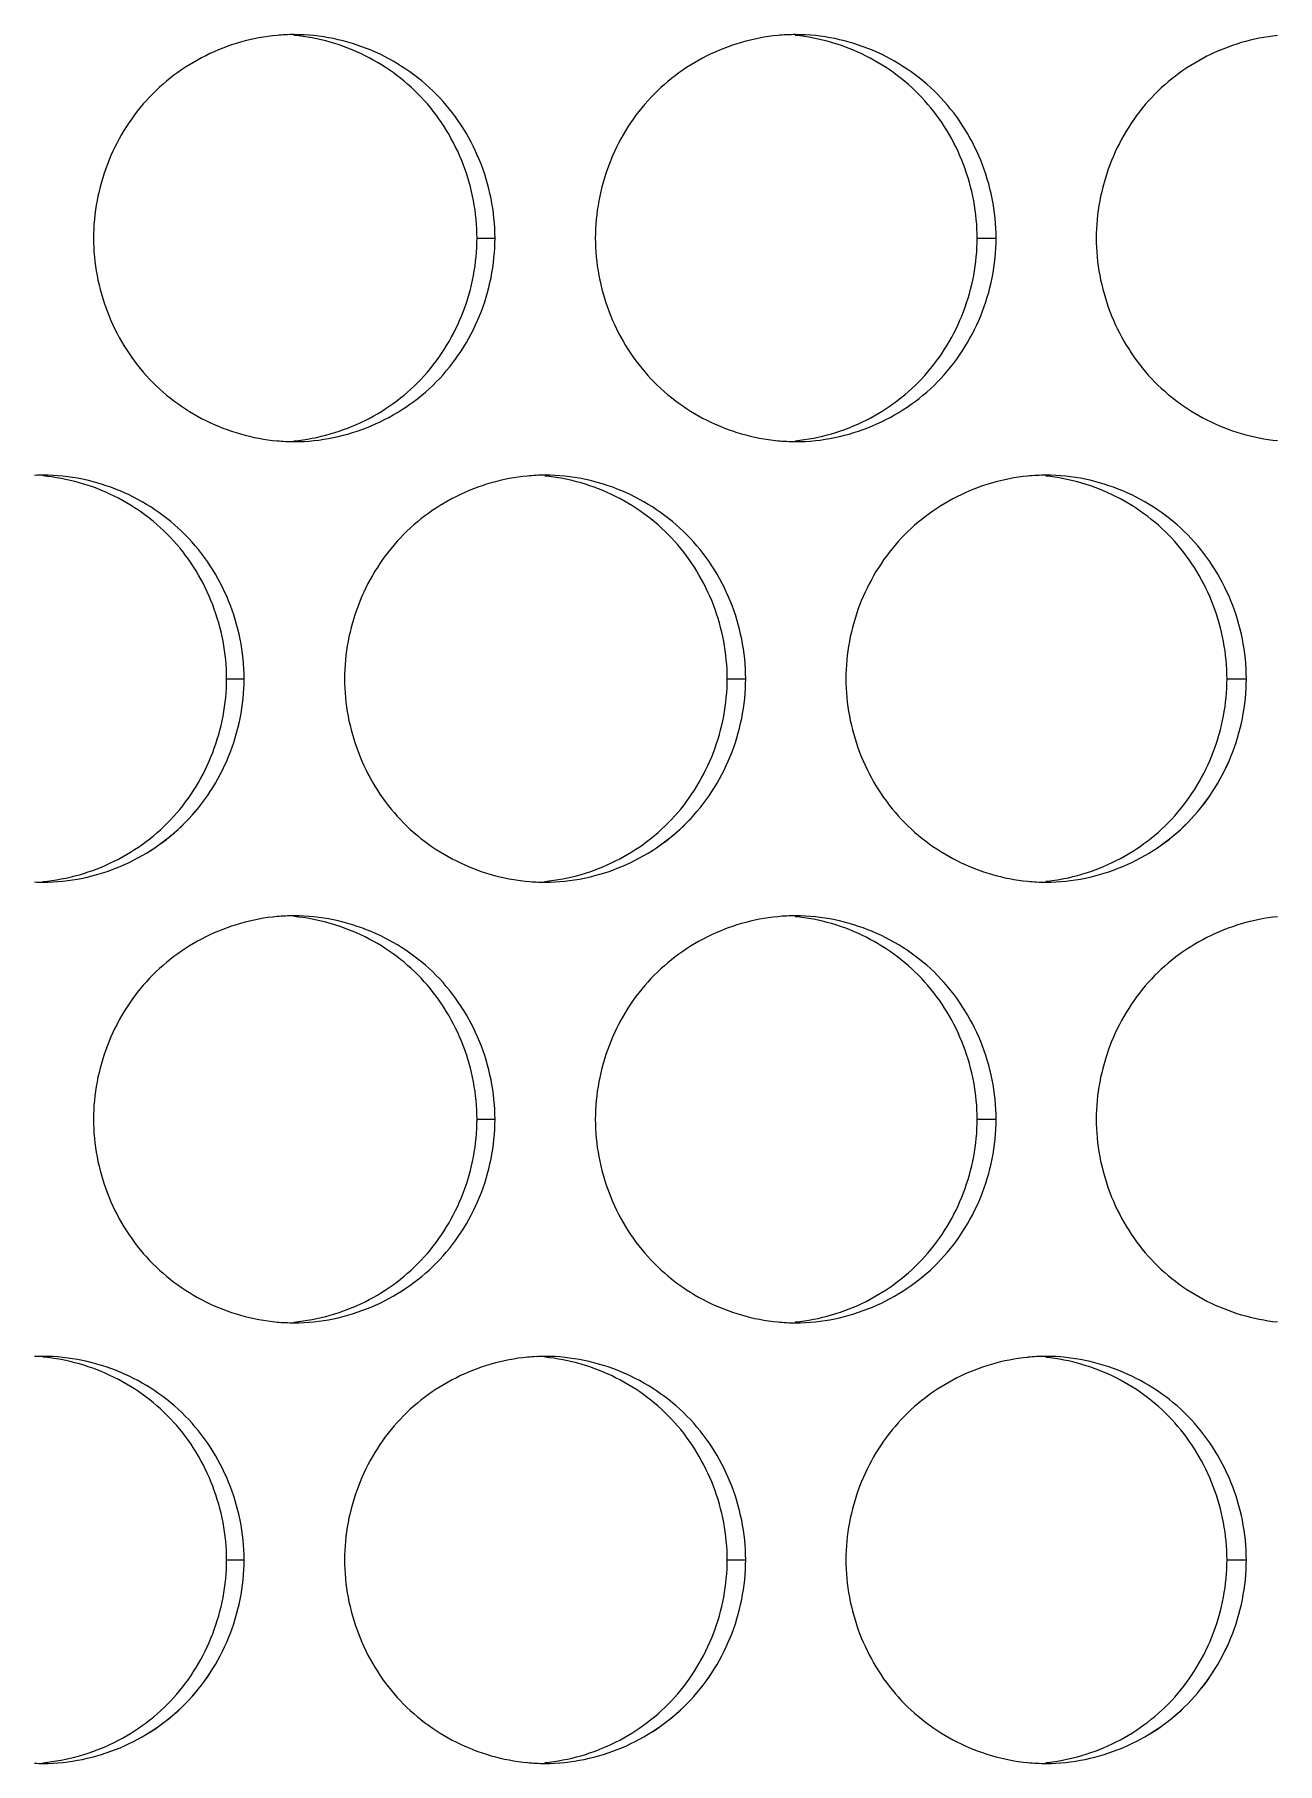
# Model space of a CAD drawing. Header units: millimetres. Extents: x 1177 to 4147, y 93 to 2194.
# Drawn here: x 1946.89 to 1965.21, y 1836.74 to 1862.23 of the extents above; entities that cross this region are included whole.
import ezdxf

# ---------------------------------------------------------------- set-up
doc = ezdxf.new("R2010")
doc.units = ezdxf.units.MM
doc.header["$LTSCALE"] = 0.1
doc.layers.add('标注', color=251, linetype='Continuous', lineweight=9)

msp = doc.modelspace()

# ---------------------------------------------------------------- linework, layer by layer
at = {"layer": '标注'}
for p, q in [((1953.412, 1859.226), (1953.677, 1859.226)), ((1960.783, 1859.226), (1961.062, 1859.226)), ((1949.721, 1852.731), (1949.979, 1852.731)), ((1949.721, 1852.731), (1949.979, 1852.731)), ((1957.099, 1852.731), (1957.371, 1852.731)), ((1957.099, 1852.731), (1957.371, 1852.731)), ((1964.464, 1852.731), (1964.749, 1852.731)), ((1964.464, 1852.731), (1964.749, 1852.731)), ((1953.412, 1846.236), (1953.677, 1846.236)), ((1960.783, 1846.236), (1961.062, 1846.236)), ((1949.721, 1839.741), (1949.979, 1839.741)), ((1949.721, 1839.741), (1949.979, 1839.741)), ((1957.099, 1839.741), (1957.371, 1839.741)), ((1957.099, 1839.741), (1957.371, 1839.741)), ((1964.464, 1839.741), (1964.749, 1839.741)), ((1964.464, 1839.741), (1964.749, 1839.741))]:
    msp.add_line(p, q, dxfattribs=at)
for centre, radius, start, end in [((1950.721, 1859.403), 2.823, 92.7027, 95.1767), ((1950.719, 1859.447), 2.779, 90.0039, 92.7031), ((1958.112, 1859.409), 2.817, 92.857, 95.4704), ((1958.109, 1859.455), 2.771, 90.0044, 92.8574), ((1950.721, 1859.05), 2.823, 264.8233, 267.2973), ((1950.719, 1859.006), 2.779, 267.2969, 269.9961), ((1958.112, 1859.044), 2.817, 264.5296, 267.143), ((1958.109, 1858.998), 2.771, 267.1426, 269.9956), ((1947.02, 1852.948), 2.783, 90.0037, 92.6264), ((1947.02, 1852.948), 2.783, 90.0037, 92.6264), ((1954.418, 1852.911), 2.82, 92.7797, 95.3233), ((1954.418, 1852.911), 2.82, 92.7797, 95.3233), ((1954.416, 1852.956), 2.775, 90.0041, 92.7801), ((1954.416, 1852.956), 2.775, 90.0041, 92.7801), ((1961.802, 1852.917), 2.814, 92.9346, 95.618), ((1961.802, 1852.917), 2.814, 92.9346, 95.618), ((1961.8, 1852.964), 2.767, 90.0046, 92.935), ((1961.8, 1852.964), 2.767, 90.0046, 92.935), ((1954.418, 1852.552), 2.82, 264.6767, 267.2203), ((1954.418, 1852.552), 2.82, 264.6767, 267.2203), ((1961.802, 1852.546), 2.814, 264.382, 267.0654), ((1961.802, 1852.546), 2.814, 264.382, 267.0654), ((1947.02, 1852.515), 2.783, 267.3736, 269.9963), ((1947.02, 1852.515), 2.783, 267.3736, 269.9963), ((1954.416, 1852.507), 2.775, 267.2199, 269.9959), ((1954.416, 1852.507), 2.775, 267.2199, 269.9959), ((1961.8, 1852.498), 2.767, 267.065, 269.9954), ((1961.8, 1852.498), 2.767, 267.065, 269.9954), ((1950.719, 1846.457), 2.779, 90.0039, 92.7031), ((1958.109, 1846.465), 2.771, 90.0044, 92.8574), ((1950.721, 1846.413), 2.823, 92.7027, 95.1767), ((1958.112, 1846.419), 2.817, 92.857, 95.4704), ((1950.721, 1846.059), 2.823, 264.8233, 267.2973), ((1950.719, 1846.016), 2.779, 267.2969, 269.9961), ((1958.112, 1846.053), 2.817, 264.5296, 267.143), ((1958.109, 1846.007), 2.771, 267.1426, 269.9956), ((1947.02, 1839.958), 2.783, 90.0037, 92.6264), ((1947.02, 1839.958), 2.783, 90.0037, 92.6264), ((1954.418, 1839.921), 2.82, 92.7797, 95.3233), ((1954.418, 1839.921), 2.82, 92.7797, 95.3233), ((1954.416, 1839.965), 2.775, 90.0041, 92.7801), ((1954.416, 1839.965), 2.775, 90.0041, 92.7801), ((1961.802, 1839.927), 2.814, 92.9346, 95.618), ((1961.802, 1839.927), 2.814, 92.9346, 95.618), ((1961.8, 1839.974), 2.767, 90.0046, 92.935), ((1961.8, 1839.974), 2.767, 90.0046, 92.935), ((1954.418, 1839.561), 2.82, 264.6767, 267.2203), ((1954.418, 1839.561), 2.82, 264.6767, 267.2203), ((1961.802, 1839.555), 2.814, 264.382, 267.0654), ((1961.802, 1839.555), 2.814, 264.382, 267.0654), ((1947.02, 1839.524), 2.783, 267.3736, 269.9963), ((1947.02, 1839.524), 2.783, 267.3736, 269.9963), ((1954.416, 1839.516), 2.775, 267.2199, 269.9959), ((1954.416, 1839.516), 2.775, 267.2199, 269.9959), ((1961.8, 1839.508), 2.767, 267.065, 269.9954), ((1961.8, 1839.508), 2.767, 267.065, 269.9954)]:
    msp.add_arc(centre, radius, start, end, dxfattribs=at)
for points, knots in [([(1950.467, 1862.215), (1950.103, 1862.182), (1949.383, 1861.975), (1948.485, 1861.302), (1947.902, 1860.337), (1947.76, 1859.595), (1947.76, 1859.226)], [0, 0, 0, 0, 0.248585, 0.497801, 0.748383, 1, 1, 1, 1]), ([(1953.412, 1859.226), (1953.412, 1859.595), (1953.27, 1860.337), (1952.689, 1861.301), (1951.793, 1861.975), (1951.074, 1862.182), (1950.712, 1862.215)], [0, 0, 0, 0, 0.251882, 0.502554, 0.751642, 1, 1, 1, 1]), ([(1957.843, 1862.214), (1957.482, 1862.179), (1956.766, 1861.97), (1955.874, 1861.296), (1955.296, 1860.334), (1955.155, 1859.594), (1955.155, 1859.226)], [0, 0, 0, 0, 0.248402, 0.49754, 0.748208, 1, 1, 1, 1]), ([(1960.783, 1859.226), (1960.783, 1859.594), (1960.642, 1860.333), (1960.066, 1861.295), (1959.177, 1861.97), (1958.462, 1862.179), (1958.102, 1862.214)], [0, 0, 0, 0, 0.252059, 0.502817, 0.751826, 1, 1, 1, 1]), ([(1965.207, 1862.212), (1964.847, 1862.176), (1964.136, 1861.965), (1963.25, 1861.29), (1962.677, 1860.33), (1962.537, 1859.593), (1962.537, 1859.226)], [0, 0, 0, 0, 0.248208, 0.497268, 0.748025, 1, 1, 1, 1]), ([(1947.76, 1859.226), (1947.76, 1858.857), (1947.902, 1858.116), (1948.485, 1857.151), (1949.383, 1856.478), (1950.103, 1856.271), (1950.467, 1856.238)], [0, 0, 0, 0, 0.251617, 0.502199, 0.751415, 1, 1, 1, 1]), ([(1950.712, 1856.238), (1951.074, 1856.271), (1951.793, 1856.478), (1952.689, 1857.152), (1953.27, 1858.116), (1953.412, 1858.858), (1953.412, 1859.226)], [0, 0, 0, 0, 0.248358, 0.497446, 0.748118, 1, 1, 1, 1]), ([(1955.155, 1859.226), (1955.155, 1858.859), (1955.296, 1858.119), (1955.874, 1857.157), (1956.766, 1856.483), (1957.482, 1856.274), (1957.843, 1856.239)], [0, 0, 0, 0, 0.251792, 0.50246, 0.751598, 1, 1, 1, 1]), ([(1958.102, 1856.239), (1958.462, 1856.274), (1959.177, 1856.483), (1960.066, 1857.158), (1960.642, 1858.12), (1960.783, 1858.859), (1960.783, 1859.226)], [0, 0, 0, 0, 0.248174, 0.497183, 0.747941, 1, 1, 1, 1]), ([(1962.537, 1859.226), (1962.537, 1858.86), (1962.677, 1858.123), (1963.25, 1857.163), (1964.136, 1856.488), (1964.847, 1856.277), (1965.207, 1856.241)], [0, 0, 0, 0, 0.251975, 0.502732, 0.751792, 1, 1, 1, 1]), ([(1949.721, 1852.731), (1949.721, 1853.101), (1949.579, 1853.844), (1948.996, 1854.809), (1948.097, 1855.483), (1947.376, 1855.688), (1947.012, 1855.72)], [0, 0, 0, 0, 0.251796, 0.502427, 0.751553, 1, 1, 1, 1]), ([(1949.721, 1852.731), (1949.721, 1853.101), (1949.579, 1853.844), (1948.996, 1854.809), (1948.097, 1855.483), (1947.376, 1855.688), (1947.012, 1855.72)], [0, 0, 0, 0, 0.251796, 0.502427, 0.751553, 1, 1, 1, 1]), ([(1954.156, 1855.719), (1953.794, 1855.685), (1953.076, 1855.478), (1952.181, 1854.803), (1951.601, 1853.84), (1951.459, 1853.1), (1951.459, 1852.731)], [0, 0, 0, 0, 0.248495, 0.497672, 0.748297, 1, 1, 1, 1]), ([(1954.156, 1855.719), (1953.794, 1855.685), (1953.076, 1855.478), (1952.181, 1854.803), (1951.601, 1853.84), (1951.459, 1853.1), (1951.459, 1852.731)], [0, 0, 0, 0, 0.248495, 0.497672, 0.748297, 1, 1, 1, 1]), ([(1957.099, 1852.731), (1957.099, 1853.1), (1956.957, 1853.84), (1956.379, 1854.803), (1955.487, 1855.477), (1954.77, 1855.685), (1954.409, 1855.719)], [0, 0, 0, 0, 0.251969, 0.502684, 0.751733, 1, 1, 1, 1]), ([(1957.099, 1852.731), (1957.099, 1853.1), (1956.957, 1853.84), (1956.379, 1854.803), (1955.487, 1855.477), (1954.77, 1855.685), (1954.409, 1855.719)], [0, 0, 0, 0, 0.251969, 0.502684, 0.751733, 1, 1, 1, 1]), ([(1961.527, 1855.718), (1961.166, 1855.682), (1960.452, 1855.472), (1959.564, 1854.797), (1958.988, 1853.836), (1958.848, 1853.099), (1958.848, 1852.731)], [0, 0, 0, 0, 0.248306, 0.497406, 0.748118, 1, 1, 1, 1]), ([(1961.527, 1855.718), (1961.166, 1855.682), (1960.452, 1855.472), (1959.564, 1854.797), (1958.988, 1853.836), (1958.848, 1853.099), (1958.848, 1852.731)], [0, 0, 0, 0, 0.248306, 0.497406, 0.748118, 1, 1, 1, 1]), ([(1964.464, 1852.731), (1964.464, 1853.098), (1964.323, 1853.836), (1963.75, 1854.797), (1962.864, 1855.472), (1962.152, 1855.682), (1961.792, 1855.718)], [0, 0, 0, 0, 0.252151, 0.502954, 0.751922, 1, 1, 1, 1]), ([(1964.464, 1852.731), (1964.464, 1853.098), (1964.323, 1853.836), (1963.75, 1854.797), (1962.864, 1855.472), (1962.152, 1855.682), (1961.792, 1855.718)], [0, 0, 0, 0, 0.252151, 0.502954, 0.751922, 1, 1, 1, 1]), ([(1947.012, 1849.742), (1947.376, 1849.774), (1948.097, 1849.98), (1948.996, 1850.654), (1949.579, 1851.619), (1949.721, 1852.362), (1949.721, 1852.731)], [0, 0, 0, 0, 0.248447, 0.497573, 0.748204, 1, 1, 1, 1]), ([(1947.012, 1849.742), (1947.376, 1849.774), (1948.097, 1849.98), (1948.996, 1850.654), (1949.579, 1851.619), (1949.721, 1852.362), (1949.721, 1852.731)], [0, 0, 0, 0, 0.248447, 0.497573, 0.748204, 1, 1, 1, 1]), ([(1951.459, 1852.731), (1951.459, 1852.363), (1951.601, 1851.622), (1952.181, 1850.659), (1953.076, 1849.985), (1953.794, 1849.777), (1954.156, 1849.743)], [0, 0, 0, 0, 0.251703, 0.502328, 0.751505, 1, 1, 1, 1]), ([(1951.459, 1852.731), (1951.459, 1852.363), (1951.601, 1851.622), (1952.181, 1850.659), (1953.076, 1849.985), (1953.794, 1849.777), (1954.156, 1849.743)], [0, 0, 0, 0, 0.251703, 0.502328, 0.751505, 1, 1, 1, 1]), ([(1954.409, 1849.743), (1954.77, 1849.777), (1955.487, 1849.985), (1956.379, 1850.66), (1956.957, 1851.623), (1957.099, 1852.363), (1957.099, 1852.731)], [0, 0, 0, 0, 0.248267, 0.497316, 0.748031, 1, 1, 1, 1]), ([(1954.409, 1849.743), (1954.77, 1849.777), (1955.487, 1849.985), (1956.379, 1850.66), (1956.957, 1851.623), (1957.099, 1852.363), (1957.099, 1852.731)], [0, 0, 0, 0, 0.248267, 0.497316, 0.748031, 1, 1, 1, 1]), ([(1958.848, 1852.731), (1958.848, 1852.364), (1958.988, 1851.626), (1959.564, 1850.665), (1960.452, 1849.99), (1961.166, 1849.78), (1961.527, 1849.745)], [0, 0, 0, 0, 0.251882, 0.502594, 0.751694, 1, 1, 1, 1]), ([(1958.848, 1852.731), (1958.848, 1852.364), (1958.988, 1851.626), (1959.564, 1850.665), (1960.452, 1849.99), (1961.166, 1849.78), (1961.527, 1849.745)], [0, 0, 0, 0, 0.251882, 0.502594, 0.751694, 1, 1, 1, 1]), ([(1961.792, 1849.745), (1962.152, 1849.78), (1962.864, 1849.991), (1963.75, 1850.666), (1964.323, 1851.627), (1964.464, 1852.364), (1964.464, 1852.731)], [0, 0, 0, 0, 0.248078, 0.497046, 0.747849, 1, 1, 1, 1]), ([(1961.792, 1849.745), (1962.152, 1849.78), (1962.864, 1849.991), (1963.75, 1850.666), (1964.323, 1851.627), (1964.464, 1852.364), (1964.464, 1852.731)], [0, 0, 0, 0, 0.248078, 0.497046, 0.747849, 1, 1, 1, 1]), ([(1948.151, 1849.963), (1948.507, 1850.113), (1949.172, 1850.554), (1949.604, 1851.225), (1949.751, 1851.584)], [0, 0, 0, 0, 0.498839, 1, 1, 1, 1]), ([(1955.546, 1849.963), (1955.901, 1850.113), (1956.565, 1850.554), (1956.996, 1851.225), (1957.143, 1851.584)], [0, 0, 0, 0, 0.498678, 1, 1, 1, 1]), ([(1962.927, 1849.963), (1963.283, 1850.113), (1963.946, 1850.555), (1964.376, 1851.225), (1964.522, 1851.584)], [0, 0, 0, 0, 0.498508, 1, 1, 1, 1]), ([(1950.467, 1849.225), (1950.103, 1849.192), (1949.383, 1848.985), (1948.485, 1848.311), (1947.902, 1847.347), (1947.76, 1846.605), (1947.76, 1846.236)], [0, 0, 0, 0, 0.248585, 0.497801, 0.748383, 1, 1, 1, 1]), ([(1953.412, 1846.236), (1953.412, 1846.605), (1953.27, 1847.346), (1952.689, 1848.311), (1951.793, 1848.985), (1951.074, 1849.192), (1950.712, 1849.225)], [0, 0, 0, 0, 0.251882, 0.502554, 0.751642, 1, 1, 1, 1]), ([(1957.843, 1849.223), (1957.482, 1849.189), (1956.766, 1848.98), (1955.874, 1848.305), (1955.296, 1847.343), (1955.155, 1846.604), (1955.155, 1846.236)], [0, 0, 0, 0, 0.248402, 0.49754, 0.748208, 1, 1, 1, 1]), ([(1960.783, 1846.236), (1960.783, 1846.604), (1960.642, 1847.343), (1960.066, 1848.305), (1959.177, 1848.979), (1958.462, 1849.189), (1958.102, 1849.223)], [0, 0, 0, 0, 0.252059, 0.502817, 0.751826, 1, 1, 1, 1]), ([(1965.207, 1849.222), (1964.847, 1849.186), (1964.136, 1848.974), (1963.25, 1848.299), (1962.677, 1847.339), (1962.537, 1846.603), (1962.537, 1846.236)], [0, 0, 0, 0, 0.248208, 0.497268, 0.748025, 1, 1, 1, 1]), ([(1947.76, 1846.236), (1947.76, 1845.867), (1947.902, 1845.125), (1948.485, 1844.161), (1949.383, 1843.487), (1950.103, 1843.28), (1950.467, 1843.248)], [0, 0, 0, 0, 0.251617, 0.502199, 0.751415, 1, 1, 1, 1]), ([(1950.712, 1843.248), (1951.074, 1843.281), (1951.793, 1843.487), (1952.689, 1844.162), (1953.27, 1845.126), (1953.412, 1845.867), (1953.412, 1846.236)], [0, 0, 0, 0, 0.248358, 0.497446, 0.748118, 1, 1, 1, 1]), ([(1955.155, 1846.236), (1955.155, 1845.868), (1955.296, 1845.129), (1955.874, 1844.167), (1956.766, 1843.493), (1957.482, 1843.283), (1957.843, 1843.249)], [0, 0, 0, 0, 0.251792, 0.50246, 0.751598, 1, 1, 1, 1]), ([(1958.102, 1843.249), (1958.462, 1843.284), (1959.177, 1843.493), (1960.066, 1844.168), (1960.642, 1845.13), (1960.783, 1845.868), (1960.783, 1846.236)], [0, 0, 0, 0, 0.248174, 0.497183, 0.747941, 1, 1, 1, 1]), ([(1962.537, 1846.236), (1962.537, 1845.869), (1962.677, 1845.133), (1963.25, 1844.173), (1964.136, 1843.498), (1964.847, 1843.287), (1965.207, 1843.25)], [0, 0, 0, 0, 0.251975, 0.502732, 0.751792, 1, 1, 1, 1]), ([(1949.721, 1839.741), (1949.721, 1840.11), (1949.579, 1840.853), (1948.996, 1841.818), (1948.097, 1842.492), (1947.376, 1842.698), (1947.012, 1842.73)], [0, 0, 0, 0, 0.251796, 0.502427, 0.751553, 1, 1, 1, 1]), ([(1949.721, 1839.741), (1949.721, 1840.11), (1949.579, 1840.853), (1948.996, 1841.818), (1948.097, 1842.492), (1947.376, 1842.698), (1947.012, 1842.73)], [0, 0, 0, 0, 0.251796, 0.502427, 0.751553, 1, 1, 1, 1]), ([(1954.156, 1842.729), (1953.794, 1842.695), (1953.076, 1842.487), (1952.181, 1841.813), (1951.601, 1840.85), (1951.459, 1840.109), (1951.459, 1839.741)], [0, 0, 0, 0, 0.248495, 0.497672, 0.748297, 1, 1, 1, 1]), ([(1954.156, 1842.729), (1953.794, 1842.695), (1953.076, 1842.487), (1952.181, 1841.813), (1951.601, 1840.85), (1951.459, 1840.109), (1951.459, 1839.741)], [0, 0, 0, 0, 0.248495, 0.497672, 0.748297, 1, 1, 1, 1]), ([(1957.099, 1839.741), (1957.099, 1840.109), (1956.957, 1840.849), (1956.379, 1841.812), (1955.487, 1842.487), (1954.77, 1842.695), (1954.409, 1842.729)], [0, 0, 0, 0, 0.251969, 0.502684, 0.751733, 1, 1, 1, 1]), ([(1957.099, 1839.741), (1957.099, 1840.109), (1956.957, 1840.849), (1956.379, 1841.812), (1955.487, 1842.487), (1954.77, 1842.695), (1954.409, 1842.729)], [0, 0, 0, 0, 0.251969, 0.502684, 0.751733, 1, 1, 1, 1]), ([(1961.527, 1842.727), (1961.166, 1842.692), (1960.452, 1842.482), (1959.564, 1841.807), (1958.988, 1840.846), (1958.848, 1840.108), (1958.848, 1839.741)], [0, 0, 0, 0, 0.248306, 0.497406, 0.748118, 1, 1, 1, 1]), ([(1961.527, 1842.727), (1961.166, 1842.692), (1960.452, 1842.482), (1959.564, 1841.807), (1958.988, 1840.846), (1958.848, 1840.108), (1958.848, 1839.741)], [0, 0, 0, 0, 0.248306, 0.497406, 0.748118, 1, 1, 1, 1]), ([(1964.464, 1839.741), (1964.464, 1840.108), (1964.323, 1840.846), (1963.75, 1841.806), (1962.864, 1842.482), (1962.152, 1842.692), (1961.792, 1842.727)], [0, 0, 0, 0, 0.252151, 0.502954, 0.751922, 1, 1, 1, 1]), ([(1964.464, 1839.741), (1964.464, 1840.108), (1964.323, 1840.846), (1963.75, 1841.806), (1962.864, 1842.482), (1962.152, 1842.692), (1961.792, 1842.727)], [0, 0, 0, 0, 0.252151, 0.502954, 0.751922, 1, 1, 1, 1]), ([(1947.012, 1836.752), (1947.376, 1836.784), (1948.097, 1836.99), (1948.996, 1837.663), (1949.579, 1838.629), (1949.721, 1839.371), (1949.721, 1839.741)], [0, 0, 0, 0, 0.248447, 0.497573, 0.748204, 1, 1, 1, 1]), ([(1947.012, 1836.752), (1947.376, 1836.784), (1948.097, 1836.99), (1948.996, 1837.663), (1949.579, 1838.629), (1949.721, 1839.371), (1949.721, 1839.741)], [0, 0, 0, 0, 0.248447, 0.497573, 0.748204, 1, 1, 1, 1]), ([(1951.459, 1839.741), (1951.459, 1839.372), (1951.601, 1838.632), (1952.181, 1837.669), (1953.076, 1836.995), (1953.794, 1836.787), (1954.156, 1836.753)], [0, 0, 0, 0, 0.251703, 0.502328, 0.751505, 1, 1, 1, 1]), ([(1951.459, 1839.741), (1951.459, 1839.372), (1951.601, 1838.632), (1952.181, 1837.669), (1953.076, 1836.995), (1953.794, 1836.787), (1954.156, 1836.753)], [0, 0, 0, 0, 0.251703, 0.502328, 0.751505, 1, 1, 1, 1]), ([(1954.409, 1836.753), (1954.77, 1836.787), (1955.487, 1836.995), (1956.379, 1837.669), (1956.957, 1838.632), (1957.099, 1839.373), (1957.099, 1839.741)], [0, 0, 0, 0, 0.248267, 0.497316, 0.748031, 1, 1, 1, 1]), ([(1954.409, 1836.753), (1954.77, 1836.787), (1955.487, 1836.995), (1956.379, 1837.669), (1956.957, 1838.632), (1957.099, 1839.373), (1957.099, 1839.741)], [0, 0, 0, 0, 0.248267, 0.497316, 0.748031, 1, 1, 1, 1]), ([(1958.848, 1839.741), (1958.848, 1839.374), (1958.988, 1838.636), (1959.564, 1837.675), (1960.452, 1837), (1961.166, 1836.79), (1961.527, 1836.754)], [0, 0, 0, 0, 0.251882, 0.502594, 0.751694, 1, 1, 1, 1]), ([(1958.848, 1839.741), (1958.848, 1839.374), (1958.988, 1838.636), (1959.564, 1837.675), (1960.452, 1837), (1961.166, 1836.79), (1961.527, 1836.754)], [0, 0, 0, 0, 0.251882, 0.502594, 0.751694, 1, 1, 1, 1]), ([(1961.792, 1836.754), (1962.152, 1836.79), (1962.864, 1837), (1963.75, 1837.675), (1964.323, 1838.636), (1964.464, 1839.374), (1964.464, 1839.741)], [0, 0, 0, 0, 0.248078, 0.497046, 0.747849, 1, 1, 1, 1]), ([(1961.792, 1836.754), (1962.152, 1836.79), (1962.864, 1837), (1963.75, 1837.675), (1964.323, 1838.636), (1964.464, 1839.374), (1964.464, 1839.741)], [0, 0, 0, 0, 0.248078, 0.497046, 0.747849, 1, 1, 1, 1]), ([(1948.151, 1836.973), (1948.507, 1837.122), (1949.172, 1837.564), (1949.604, 1838.234), (1949.751, 1838.594)], [0, 0, 0, 0, 0.498839, 1, 1, 1, 1]), ([(1955.546, 1836.973), (1955.901, 1837.122), (1956.565, 1837.564), (1956.996, 1838.234), (1957.143, 1838.594)], [0, 0, 0, 0, 0.498678, 1, 1, 1, 1]), ([(1962.927, 1836.973), (1963.283, 1837.122), (1963.946, 1837.564), (1964.376, 1838.235), (1964.522, 1838.594)], [0, 0, 0, 0, 0.498508, 1, 1, 1, 1])]:
    msp.add_open_spline(points, degree=3, knots=knots, dxfattribs=at)
for points in [[(1951.85, 1861.995), (1951.495, 1862.144), (1951.104, 1862.226), (1950.719, 1862.226)], [(1952.811, 1861.347), (1952.54, 1861.622), (1952.206, 1861.845), (1951.85, 1861.995)], [(1959.238, 1861.995), (1958.884, 1862.144), (1958.493, 1862.226), (1958.109, 1862.226)], [(1960.198, 1861.347), (1959.927, 1861.622), (1959.594, 1861.845), (1959.238, 1861.995)], [(1953.449, 1860.374), (1953.302, 1860.733), (1953.084, 1861.071), (1952.811, 1861.347)], [(1960.834, 1860.374), (1960.688, 1860.733), (1960.47, 1861.071), (1960.198, 1861.347)], [(1953.677, 1859.226), (1953.677, 1859.616), (1953.596, 1860.013), (1953.449, 1860.374)], [(1961.062, 1859.226), (1961.062, 1859.616), (1960.981, 1860.013), (1960.834, 1860.374)], [(1953.449, 1858.079), (1953.596, 1858.44), (1953.677, 1858.837), (1953.677, 1859.226)], [(1960.834, 1858.079), (1960.981, 1858.44), (1961.062, 1858.837), (1961.062, 1859.226)], [(1952.811, 1857.106), (1953.084, 1857.382), (1953.302, 1857.72), (1953.449, 1858.079)], [(1960.198, 1857.106), (1960.47, 1857.382), (1960.688, 1857.72), (1960.834, 1858.079)], [(1951.85, 1856.458), (1952.206, 1856.608), (1952.54, 1856.831), (1952.811, 1857.106)], [(1959.238, 1856.458), (1959.594, 1856.608), (1959.927, 1856.831), (1960.198, 1857.106)], [(1950.719, 1856.226), (1951.104, 1856.226), (1951.495, 1856.309), (1951.85, 1856.458)], [(1958.109, 1856.226), (1958.493, 1856.226), (1958.884, 1856.309), (1959.238, 1856.458)], [(1948.151, 1855.5), (1947.796, 1855.649), (1947.404, 1855.731), (1947.019, 1855.731)], [(1948.151, 1855.5), (1947.796, 1855.649), (1947.404, 1855.731), (1947.019, 1855.731)], [(1955.546, 1855.5), (1955.191, 1855.649), (1954.8, 1855.731), (1954.416, 1855.731)], [(1955.546, 1855.5), (1955.191, 1855.649), (1954.8, 1855.731), (1954.416, 1855.731)], [(1962.927, 1855.5), (1962.574, 1855.649), (1962.183, 1855.731), (1961.799, 1855.731)], [(1962.927, 1855.5), (1962.574, 1855.649), (1962.183, 1855.731), (1961.799, 1855.731)], [(1949.113, 1854.852), (1948.842, 1855.127), (1948.508, 1855.35), (1948.151, 1855.5)], [(1949.113, 1854.852), (1948.842, 1855.127), (1948.508, 1855.35), (1948.151, 1855.5)], [(1956.506, 1854.852), (1956.235, 1855.127), (1955.902, 1855.35), (1955.546, 1855.5)], [(1956.506, 1854.852), (1956.235, 1855.127), (1955.902, 1855.35), (1955.546, 1855.5)], [(1963.886, 1854.852), (1963.616, 1855.127), (1963.283, 1855.35), (1962.927, 1855.5)], [(1963.886, 1854.852), (1963.616, 1855.127), (1963.283, 1855.35), (1962.927, 1855.5)], [(1949.751, 1853.879), (1949.604, 1854.238), (1949.386, 1854.576), (1949.113, 1854.852)], [(1949.751, 1853.879), (1949.604, 1854.238), (1949.386, 1854.576), (1949.113, 1854.852)], [(1957.143, 1853.879), (1956.996, 1854.238), (1956.778, 1854.576), (1956.506, 1854.852)], [(1957.143, 1853.879), (1956.996, 1854.238), (1956.778, 1854.576), (1956.506, 1854.852)], [(1964.522, 1853.879), (1964.376, 1854.237), (1964.158, 1854.576), (1963.886, 1854.852)], [(1964.522, 1853.879), (1964.376, 1854.237), (1964.158, 1854.576), (1963.886, 1854.852)], [(1949.979, 1852.731), (1949.979, 1853.121), (1949.899, 1853.518), (1949.751, 1853.879)], [(1949.979, 1852.731), (1949.979, 1853.121), (1949.899, 1853.518), (1949.751, 1853.879)], [(1957.371, 1852.731), (1957.371, 1853.121), (1957.29, 1853.518), (1957.143, 1853.879)], [(1957.371, 1852.731), (1957.371, 1853.121), (1957.29, 1853.518), (1957.143, 1853.879)], [(1964.749, 1852.731), (1964.749, 1853.121), (1964.669, 1853.517), (1964.522, 1853.879)], [(1964.749, 1852.731), (1964.749, 1853.121), (1964.669, 1853.517), (1964.522, 1853.879)], [(1949.751, 1851.584), (1949.899, 1851.945), (1949.979, 1852.341), (1949.979, 1852.731)], [(1949.751, 1851.584), (1949.899, 1851.945), (1949.979, 1852.341), (1949.979, 1852.731)], [(1957.143, 1851.584), (1957.29, 1851.945), (1957.371, 1852.341), (1957.371, 1852.731)], [(1957.143, 1851.584), (1957.29, 1851.945), (1957.371, 1852.341), (1957.371, 1852.731)], [(1964.522, 1851.584), (1964.669, 1851.945), (1964.749, 1852.341), (1964.749, 1852.731)], [(1964.522, 1851.584), (1964.669, 1851.945), (1964.749, 1852.341), (1964.749, 1852.731)], [(1949.113, 1850.611), (1949.386, 1850.887), (1949.604, 1851.225), (1949.751, 1851.584)], [(1956.506, 1850.611), (1956.778, 1850.887), (1956.996, 1851.225), (1957.143, 1851.584)], [(1963.886, 1850.611), (1964.158, 1850.887), (1964.376, 1851.225), (1964.522, 1851.584)], [(1948.151, 1849.963), (1948.508, 1850.113), (1948.842, 1850.335), (1949.113, 1850.611)], [(1955.546, 1849.963), (1955.902, 1850.113), (1956.235, 1850.336), (1956.506, 1850.611)], [(1962.927, 1849.963), (1963.283, 1850.113), (1963.616, 1850.336), (1963.886, 1850.611)], [(1947.019, 1849.731), (1947.404, 1849.731), (1947.796, 1849.814), (1948.151, 1849.963)], [(1947.019, 1849.731), (1947.404, 1849.731), (1947.796, 1849.814), (1948.151, 1849.963)], [(1954.416, 1849.731), (1954.8, 1849.731), (1955.191, 1849.814), (1955.546, 1849.963)], [(1954.416, 1849.731), (1954.8, 1849.731), (1955.191, 1849.814), (1955.546, 1849.963)], [(1961.799, 1849.731), (1962.183, 1849.731), (1962.574, 1849.814), (1962.927, 1849.963)], [(1961.799, 1849.731), (1962.183, 1849.731), (1962.574, 1849.814), (1962.927, 1849.963)], [(1951.85, 1849.004), (1951.495, 1849.153), (1951.104, 1849.236), (1950.719, 1849.236)], [(1959.238, 1849.004), (1958.884, 1849.153), (1958.493, 1849.236), (1958.109, 1849.236)], [(1952.811, 1848.357), (1952.54, 1848.632), (1952.206, 1848.855), (1951.85, 1849.004)], [(1960.198, 1848.357), (1959.927, 1848.632), (1959.594, 1848.855), (1959.238, 1849.004)], [(1953.449, 1847.383), (1953.302, 1847.742), (1953.084, 1848.081), (1952.811, 1848.357)], [(1960.834, 1847.383), (1960.688, 1847.742), (1960.47, 1848.08), (1960.198, 1848.357)], [(1953.677, 1846.236), (1953.677, 1846.626), (1953.596, 1847.022), (1953.449, 1847.383)], [(1961.062, 1846.236), (1961.062, 1846.626), (1960.981, 1847.022), (1960.834, 1847.383)], [(1953.449, 1845.089), (1953.596, 1845.45), (1953.677, 1845.846), (1953.677, 1846.236)], [(1960.834, 1845.089), (1960.981, 1845.45), (1961.062, 1845.846), (1961.062, 1846.236)], [(1952.811, 1844.115), (1953.084, 1844.392), (1953.302, 1844.73), (1953.449, 1845.089)], [(1960.198, 1844.115), (1960.47, 1844.392), (1960.688, 1844.73), (1960.834, 1845.089)], [(1951.85, 1843.468), (1952.206, 1843.618), (1952.54, 1843.84), (1952.811, 1844.115)], [(1959.238, 1843.468), (1959.594, 1843.618), (1959.927, 1843.84), (1960.198, 1844.115)], [(1950.719, 1843.236), (1951.104, 1843.236), (1951.495, 1843.319), (1951.85, 1843.468)], [(1958.109, 1843.236), (1958.493, 1843.236), (1958.884, 1843.319), (1959.238, 1843.468)], [(1948.151, 1842.509), (1947.796, 1842.658), (1947.404, 1842.741), (1947.019, 1842.741)], [(1948.151, 1842.509), (1947.796, 1842.658), (1947.404, 1842.741), (1947.019, 1842.741)], [(1955.546, 1842.509), (1955.191, 1842.658), (1954.8, 1842.741), (1954.416, 1842.741)], [(1955.546, 1842.509), (1955.191, 1842.658), (1954.8, 1842.741), (1954.416, 1842.741)], [(1962.927, 1842.509), (1962.574, 1842.658), (1962.183, 1842.741), (1961.799, 1842.741)], [(1962.927, 1842.509), (1962.574, 1842.658), (1962.183, 1842.741), (1961.799, 1842.741)], [(1949.113, 1841.862), (1948.842, 1842.137), (1948.508, 1842.359), (1948.151, 1842.509)], [(1949.113, 1841.862), (1948.842, 1842.137), (1948.508, 1842.359), (1948.151, 1842.509)], [(1956.506, 1841.862), (1956.235, 1842.137), (1955.902, 1842.359), (1955.546, 1842.509)], [(1956.506, 1841.862), (1956.235, 1842.137), (1955.902, 1842.359), (1955.546, 1842.509)], [(1963.886, 1841.862), (1963.616, 1842.137), (1963.283, 1842.359), (1962.927, 1842.509)], [(1963.886, 1841.862), (1963.616, 1842.137), (1963.283, 1842.359), (1962.927, 1842.509)], [(1949.751, 1840.888), (1949.604, 1841.247), (1949.386, 1841.585), (1949.113, 1841.862)], [(1949.751, 1840.888), (1949.604, 1841.247), (1949.386, 1841.585), (1949.113, 1841.862)], [(1957.143, 1840.888), (1956.996, 1841.247), (1956.778, 1841.585), (1956.506, 1841.862)], [(1957.143, 1840.888), (1956.996, 1841.247), (1956.778, 1841.585), (1956.506, 1841.862)], [(1964.522, 1840.888), (1964.376, 1841.247), (1964.158, 1841.585), (1963.886, 1841.862)], [(1964.522, 1840.888), (1964.376, 1841.247), (1964.158, 1841.585), (1963.886, 1841.862)], [(1949.979, 1839.741), (1949.979, 1840.131), (1949.899, 1840.527), (1949.751, 1840.888)], [(1949.979, 1839.741), (1949.979, 1840.131), (1949.899, 1840.527), (1949.751, 1840.888)], [(1957.371, 1839.741), (1957.371, 1840.131), (1957.29, 1840.527), (1957.143, 1840.888)], [(1957.371, 1839.741), (1957.371, 1840.131), (1957.29, 1840.527), (1957.143, 1840.888)], [(1964.749, 1839.741), (1964.749, 1840.131), (1964.669, 1840.527), (1964.522, 1840.888)], [(1964.749, 1839.741), (1964.749, 1840.131), (1964.669, 1840.527), (1964.522, 1840.888)], [(1949.751, 1838.594), (1949.899, 1838.955), (1949.979, 1839.351), (1949.979, 1839.741)], [(1949.751, 1838.594), (1949.899, 1838.955), (1949.979, 1839.351), (1949.979, 1839.741)], [(1957.143, 1838.594), (1957.29, 1838.955), (1957.371, 1839.351), (1957.371, 1839.741)], [(1957.143, 1838.594), (1957.29, 1838.955), (1957.371, 1839.351), (1957.371, 1839.741)], [(1964.522, 1838.594), (1964.669, 1838.955), (1964.749, 1839.351), (1964.749, 1839.741)], [(1964.522, 1838.594), (1964.669, 1838.955), (1964.749, 1839.351), (1964.749, 1839.741)], [(1949.113, 1837.62), (1949.386, 1837.896), (1949.604, 1838.235), (1949.751, 1838.594)], [(1956.506, 1837.62), (1956.778, 1837.896), (1956.996, 1838.235), (1957.143, 1838.594)], [(1963.886, 1837.62), (1964.158, 1837.897), (1964.376, 1838.235), (1964.522, 1838.594)], [(1948.151, 1836.973), (1948.508, 1837.122), (1948.842, 1837.345), (1949.113, 1837.62)], [(1955.546, 1836.973), (1955.902, 1837.122), (1956.235, 1837.345), (1956.506, 1837.62)], [(1962.927, 1836.973), (1963.283, 1837.122), (1963.616, 1837.345), (1963.886, 1837.62)], [(1947.019, 1836.741), (1947.404, 1836.741), (1947.796, 1836.824), (1948.151, 1836.973)], [(1947.019, 1836.741), (1947.404, 1836.741), (1947.796, 1836.824), (1948.151, 1836.973)], [(1954.416, 1836.741), (1954.8, 1836.741), (1955.191, 1836.824), (1955.546, 1836.973)], [(1954.416, 1836.741), (1954.8, 1836.741), (1955.191, 1836.824), (1955.546, 1836.973)], [(1961.799, 1836.741), (1962.183, 1836.741), (1962.574, 1836.824), (1962.927, 1836.973)], [(1961.799, 1836.741), (1962.183, 1836.741), (1962.574, 1836.824), (1962.927, 1836.973)]]:
    msp.add_open_spline(points, degree=3, dxfattribs=at)

doc.saveas('drawing.dxf')
